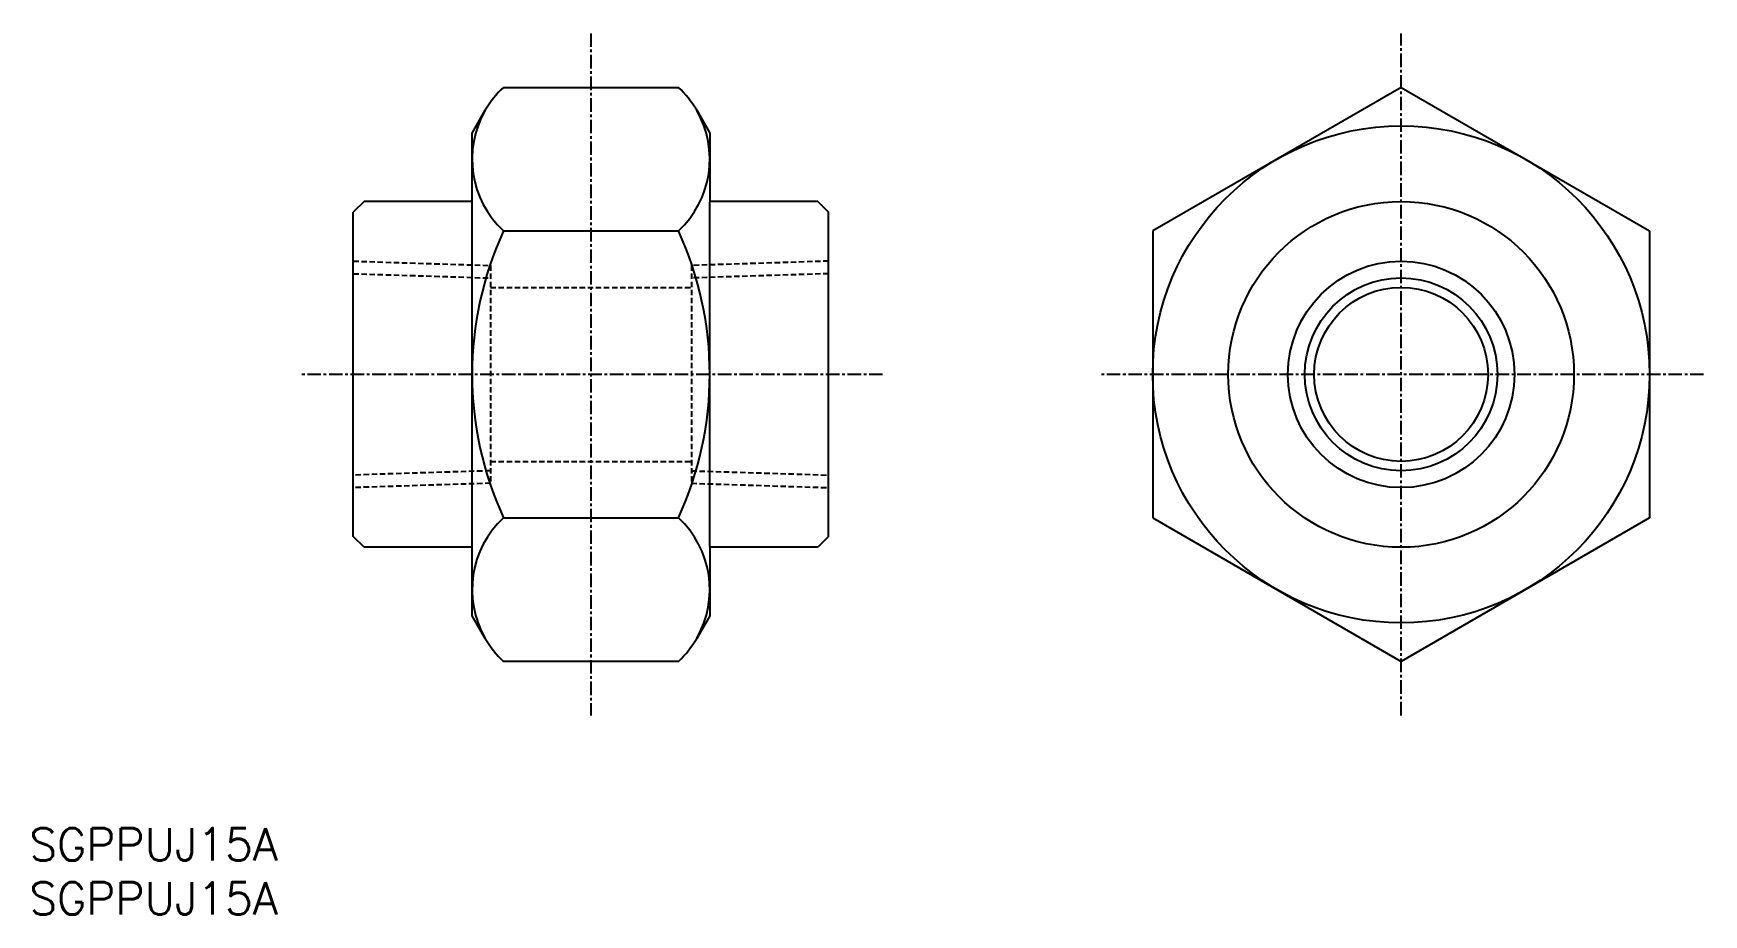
# Model space of a CAD drawing. Extents: x 0 to 155, y 0 to 82.
import ezdxf

# ---------------------------------------------------------------- set-up
doc = ezdxf.new("R2010")
doc.units = 0
doc.linetypes.add('CENTER', pattern=[2, 1.25, -0.25, 0.25, -0.25])
doc.linetypes.add('DASHED', pattern=[0.75, 0.5, -0.25])
doc.layers.get('0').update_dxf_attribs({"linetype": 'CONTINUOUS'})
doc.layers.add('CENTER', color=1, linetype='CENTER')
doc.styles.get("Standard").update_dxf_attribs({"font": 'txt.shx'})

# ---------------------------------------------------------------- blocks, each defined once
blk = doc.blocks.new('*U10')
at = {"color": 7, "linetype": 'CONTINUOUS'}
blk.add_text('SGPPUJ15A', height=3, dxfattribs=at).set_placement((0, 0))
blk = doc.blocks.new('*U11')
at = {"color": 7, "linetype": 'CONTINUOUS'}
blk.add_text('SGPPUJ15A', height=3, dxfattribs=at).set_placement((0, 5))

msp = doc.modelspace()

# ---------------------------------------------------------------- linework, layer by layer
at = {"color": 7, "linetype": 'CONTINUOUS'}
for p, q in [((43.91, 76.56), (60.09, 76.56)), ((127, 76.56), (104, 63.28)), ((127, 76.56), (150, 63.28)), ((41, 72.34), (42.21, 74.44)), ((61.79, 74.44), (63, 72.34)), ((41, 62.24), (41, 72.34)), ((63, 72.34), (63, 65.93)), ((31, 66), (30, 65)), ((30, 35), (30, 65)), ((41, 66), (31, 66)), ((73, 66), (63, 66)), ((63, 34.07), (63, 65.93)), ((73, 66), (74, 65)), ((74, 35), (74, 65)), ((41, 37.76), (41, 62.24)), ((43.91, 63.28), (60.09, 63.28)), ((104, 63.28), (104, 36.72)), ((150, 63.28), (150, 36.72)), ((41, 27.66), (41, 37.76)), ((43.91, 36.72), (60.09, 36.72)), ((104, 36.72), (127, 23.44)), ((150, 36.72), (127, 23.44)), ((31, 34), (30, 35)), ((63, 34.07), (63, 27.66)), ((74, 35), (73, 34)), ((41, 34), (31, 34)), ((73, 34), (63, 34)), ((42.21, 25.56), (41, 27.66)), ((63, 27.66), (61.79, 25.56)), ((60.09, 23.44), (43.91, 23.44))]:
    msp.add_line(p, q, dxfattribs=at)
at = {"color": 3, "linetype": 'DASHED'}
for p, q in [((30, 60.48), (42.7, 60.08)), ((74, 60.48), (61.3, 60.08)), ((30, 59.32), (42.7, 58.92)), ((42.7, 60.08), (42.7, 39.92)), ((61.3, 60.08), (61.3, 39.92)), ((74, 59.32), (61.3, 58.92)), ((42.7, 58.05), (61.3, 58.05)), ((42.7, 41.95), (61.3, 41.95)), ((42.7, 41.08), (30, 40.68)), ((61.3, 41.08), (74, 40.68)), ((42.7, 39.92), (30, 39.52)), ((61.3, 39.92), (74, 39.52))]:
    msp.add_line(p, q, dxfattribs=at)
at = {"color": 7, "linetype": 'CONTINUOUS'}
for radius in [23, 16, 8.92, 8.05]:
    msp.add_circle((127, 50), radius, dxfattribs=at)
at = {"color": 3, "linetype": 'CONTINUOUS'}
msp.add_circle((127, 50), 10.48, dxfattribs=at)
at = {"color": 7, "linetype": 'CONTINUOUS'}
for centre, radius, start, end in [((50.04, 69.92), 9.04, 132.7344, 150), ((53.96, 69.92), 9.04, 30, 47.2656), ((50.04, 69.92), 9.04, 150, 227.2656), ((53.96, 69.92), 9.04, 312.7344, 30), ((72.8, 50), 31.8, 155.318, 204.682), ((31.2, 50), 31.8, 335.318, 24.682), ((50.04, 30.08), 9.04, 132.7344, 210), ((53.96, 30.08), 9.04, 330, 47.2656), ((50.04, 30.08), 9.04, 210, 227.2656), ((53.96, 30.08), 9.04, 312.7344, 330)]:
    msp.add_arc(centre, radius, start, end, dxfattribs=at)
at = {"layer": 'CENTER', "color": 1, "linetype": 'CENTER'}
for p, q in [((52, 81.56), (52, 18.44)), ((127, 18.44), (127, 81.56)), ((79, 50), (25, 50)), ((155, 50), (99, 50))]:
    msp.add_line(p, q, dxfattribs=at)

# ---------------------------------------------------------------- block references
at = {"color": 7, "linetype": 'CONTINUOUS'}
for name in ['*U11', '*U10']:
    msp.add_blockref(name, (0, 0), dxfattribs=at)

doc.saveas('drawing.dxf')
